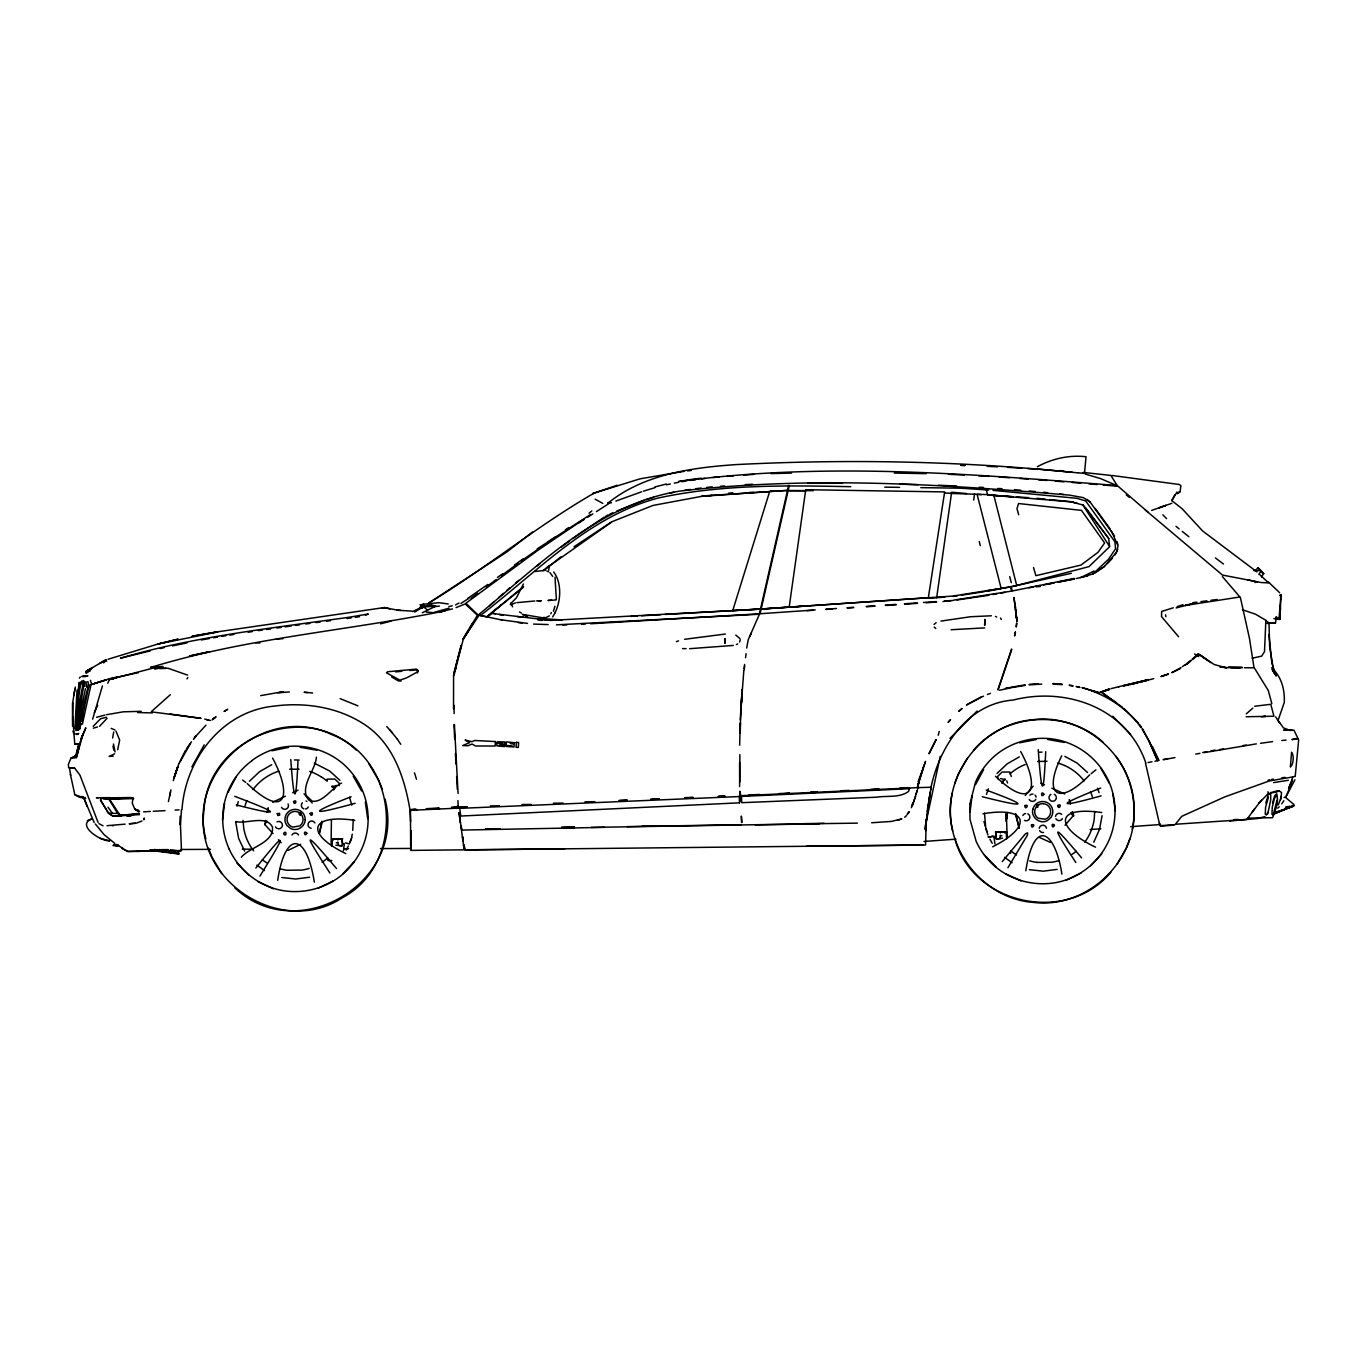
<?xml version="1.0" encoding="UTF-8"?>
<svg xmlns="http://www.w3.org/2000/svg" width="1367" height="1367" viewBox="0 0 1367 1367"><rect width="100%" height="100%" fill="white"/><g stroke="black" fill="none" stroke-linecap="round" stroke-linejoin="round"><path stroke-width="1.5" d="M739.598 762.325L739.615 786.555M367.723 818.662L365.314 802.07M739.855 754.669L739.837 781.89M463.806 844.601L463.857 849.847L410.766 850.394L411.04 830.658M997.79 778.729L997.807 776.268L1002.079 772.065L1009.769 771.996L1011.324 776.559M1273.514 669.727L1269.653 646.916L1269.02 622.959L1265.791 620.481M98.082 822.456L79.969 775.174L74.707 768.203L68.623 767.605L68.35 764.426L71.033 758.002L75.288 756.156L74.365 757.421L75.698 755.455L78.91 744.229L74.758 744.058L72.707 716.598M72.673 720.05L72.947 702.86M453.588 674.837L453.519 708.807M331.122 843.422L331.412 819.824M740.196 733.002L740.521 722.87M739.65 745.186L740.265 723.314M332.044 845.985L332.249 838.945L337.752 838.86L337.854 839.953M506.166 744.759L506.251 741.888L514.539 742.708L510.438 743.118M739.957 732.114L742.076 689.464L740.265 719.76M133.112 797.85L132.24 803.147L134.769 809.144L138.785 811.588L134.769 809.144L138.597 810.221M996.304 831.82L995.996 838.142L995.637 831.802M75.783 730.525L75.783 730.525C76.262 731.533 76.757 667.335 83.028 684.987M86.172 673.042L88.154 670.12L90.923 669.164L89.829 670.907L86.172 673.042L90.888 668.531M925.698 830.777L925.937 825.07M331.959 839.218L331.651 845.917L332.249 838.945M179.778 824.609L180.171 816.321M352.737 830.384L353.267 819.687M1286.057 796.5L1290.875 785.051L1292.652 776.969L1295.164 776.405M77.97 730.388L79.85 701.049L83.66 680.544M333.275 840.073L333.36 838.928M1094.711 811.417L1094.232 818.953A50.613 50.613 0 0 1 1090.2 832.93A51.16 51.16 0 0 1 1084.766 842.157M78.551 729.824C78.022 728.919 84.566 662.619 86.804 687.481M76.962 752.021L78.705 744.759M740.88 709.353L743.836 670.462M297.972 761.368C295.768 809.76 293.751 799.9 290.778 759.556M741.717 699.853L742.281 691.514M1045.704 751.662C1043.329 803.061 1041.398 792.159 1038.202 749.594M741.529 702.775L741.82 698.588M999.961 838.296L1000.166 835.391M1000.336 833.016L1000.422 831.922L1006.556 832.042M740.231 639.671L739.667 642.012M925.698 826.796L926.262 819.141M410.664 849.368L410.459 810.221M1280.025 619.285L1279.034 618.807L1280.964 594.628L1280.008 619.456L1273.924 618.585M78.363 747.1L78.466 746.04L77.748 749.065M328.131 858.989L327.995 860.561L331.839 860.527M79.576 729.243L82.379 703.646L85.42 688.712M926.228 821.174L930.978 787.682M744.229 669.762L744.639 665.746M81.832 721.673L84.139 702.467L88.718 684.354M759.437 614.227L556.472 624.839M88.24 689.002L81.798 719.367M1102.075 815.689L1099.495 829.444L1093.771 842.209M744.144 668.514L744.588 664.447M1295.267 775.858L1298.65 740.043L1297.779 738.778M1016.159 626.701L1016.552 623.267M1016.347 626.804L1016.758 623.335M77.013 690.198L74.895 728.594M930.722 790.075L931.012 787.546M745.562 657.698L746.074 653.682M548.714 570.227L549.278 566.023L612.331 521.562L652.999 505.431L702.023 496.289L769.638 491.573L732.712 610.639L760.53 609.067M972.091 795.628L970.04 812.34M927.134 811.4L930.261 791.869M789.169 607.273L805.727 489.711L944.648 491.915L928.347 597.721L761.111 609.033M936.651 597.738L951.654 492.223L966.503 493.521M973.68 500.066L974.568 493.76M952.372 792.911C940.513 844.191 981.198 898.922 1033.691 902.442C1085.945 908.816 1136.045 862.68 1134.114 810.084C1134.952 757.472 1083.877 712.395 1031.76 719.862C979.37 724.493 939.83 780.061 952.765 831.068M1132.269 829.188C1137.429 804.018 1131.295 776.969 1116.002 756.344M1280.691 799.798L1281.545 792.535L1279.409 791.117L1268.029 793.8L1258.751 803.318L1261.861 799.763M929.56 796.619L926.16 823.173L925.579 845.011L806.427 846.293M1277.017 800.191L1273.138 814.92L1271.959 814.185L1272.267 807.162L1274.522 798.277L1276.18 796.192M112.641 738.026L113.7 731.994M1275.531 623.01L1267.038 623.352L1275.36 623.13L1276.573 616.995M84.498 684.508C78.568 666.737 76.962 731.448 76.637 730.559L78.5 727.141M73.647 695.7L74.997 688.763M746.672 648.026L748.279 639.568L759.42 614.261M181.982 809.606C185.399 759.505 221.813 711.353 273.81 706.158C305.131 701.937 338.777 707.132 365.297 725.023C393.371 743.921 404.529 777.806 409.946 809.606L416.149 809.332M224.513 803.386L222.462 820.268M917.855 787.136L918.675 783.137M1014.536 635.689L1015.288 632.05M1014.741 635.723L1015.493 632.084M265.676 820.371L264.839 824.472L273.007 833.614M267.368 812.186L268.205 808.102M321.86 821.277L319.314 833.562L321.911 823.378M998.115 689.942L1011.717 649.428M144.099 819.277L144.219 818.013L143.825 819.807M917.821 786.64L918.504 783.428M168.431 801.558L170.926 789.887M924.605 829.12L940.257 756.31M76.535 728.474L77.406 724.493M169.679 795.833L170.55 791.869M454.1 675.161L456.407 665.763M788.639 485.473L759.42 613.8L590.732 623.762M789.306 485.456L760.086 613.749L815.245 609.938M1278.025 720.546L1284.262 702.484C1284.912 689.737 1281.511 676.46 1271.532 667.797M267.043 812.152L268.052 808.068M917.565 786.691L919.325 779.566M76.86 755.626L78.842 747.681M453.741 674.187L461.277 645.241M938.258 735.275L939.232 731.448M80.431 741.256L76.364 757.608L83.233 733.361L81.046 739.12L85.745 728.064L81.046 739.12M453.998 673.077L457.432 659.577M1279.444 619.234L1280.127 616.551M917.445 787.016L923.323 767.622M455.467 669.403L463.191 639.585L473.375 622.874M92.648 719.162L102.44 685.926M916.146 794.039L917.052 790.553M75.305 687.003L72.485 703.697L72.554 726.202M554.934 606.23L553.43 611.254M912.678 805.043L917.24 790.416M237.038 806.171L238.251 801.66M457.911 657.664L461.192 645.514M458.799 808.051L467.275 806.889L458.594 806.803M1025.814 870.762C1033.896 818.132 1054.897 829.444 1061.92 874.162M277.723 880.331C285.054 830.299 306.362 831.939 314.342 882.142M1115.284 810.904L1112.926 794.227M82.413 724.168L91.008 684.679L106.831 679.638M1275.531 619.354L1279.034 618.807L1280.178 615.03M1281.409 796.5L1278.248 804.992M919.068 781.138L923.511 767.639M1265.825 802.942L1268.063 795.748M1272.523 802.873L1274.762 795.679L1276.693 793.714C1279.016 801.66 1275.531 810.272 1272.574 817.722L1247.524 818.115M173.25 780.66L178.906 763.555M1145.495 763.128L1159.882 825.668L1174.834 824.711M175.284 774.32L177.744 766.767L173.917 778.062L176.48 770.373M1011.563 649.154L997.995 689.378M915.582 796.534L911.396 807.692M986.478 794.381L988.392 788.844M417.431 672.974L418.029 671.317L416.098 669.933L409.98 670.531M316.409 757.164C315.794 769.792 298.228 788.315 308.891 800.037C321.177 806.359 331.839 787.272 341.528 783.103M1061.749 755.797C1042.252 794.517 1058.297 807.436 1089.738 774.799M351.131 838.928L349.354 843.917L345.373 842.875M350.311 841.679L351.883 837.27M918.163 781.599L925.579 761.402L923.255 767.622M954.73 783.616L958.079 774.593L967.494 757.899M1129.894 838.501L1126.545 847.506L1117.129 864.2M458.235 806.359L451.554 807.231M1267.722 813.963L1270.695 800.003L1270.729 794.671L1269.413 793.697M176.582 770.202L177.642 767.468M78.978 729.67L81.268 723.758M911.686 806.017L912.985 802.685M79.508 729.192L79.85 728.321M554.763 613.151L555.122 612.245M422.523 608.11L424.112 604.18L438.875 602.693L448.273 603.975M179.282 762.974L185.536 750.295M917.479 789.186L919.017 787.597L930.602 787.272M1268.422 797.32L1265.569 807.248L1265.261 814.254L1266.423 814.988L1267.875 812.357M1117.745 549.397L1114.806 555.207M283.601 833.374C286.711 829.137 286.899 837.971 283.601 833.938M117.682 749.731L119.664 740.077L115.973 731.14M227.947 792.416L235.91 777.379M975.56 784.59L983.642 769.536M749.748 636.697L751.423 632.904M1292.362 779.856L1288.568 788.366L1292.447 779.839L1289.611 785.478M94.323 712.737L97.672 705.355M107.737 683.227L109.428 679.536L117.459 677.348M523.39 584.017L516.367 597.909L511.053 603.24L512.557 606.811M928.945 753.593L935.951 739.65M929.133 753.661L936.122 739.752M342.809 843.935L342.297 844.994L341.87 838.672L342.809 843.935L344.296 843.866L343.493 850.77M180.068 761.778L190.56 743.358M550.764 613.8L551.379 612.553M1174.612 495.076L1171.758 500.732L1177.021 491.966M337.564 842.345L336.316 842.909M1294.925 779.805L1285.971 796.79M346.159 850.052L348.397 845.951M191.893 766.87L204.213 744.844M1246.26 713.882L1252.804 708.174M1062.398 818.577L1061.732 819.499A3.657 3.657 0 0 1 1058.588 820.576L1057.494 820.217A3.657 3.657 0 0 1 1055.888 818.645M105.857 798.636L107.327 797.644M259.935 876.11C282.303 839.782 292.675 821.977 255.851 868.028M1007.923 867.686L1027.403 835.22L1027.608 832.845L1025.421 833.819L1002.284 861.586M187.006 678.869L187.826 677.519M333.77 789.938L334.881 788.11M1179.516 492.154L1177.295 493.675L1180.08 491.522L1180.917 485.678L1179.208 484.482L1112.003 475.477M468.556 629.726L462.832 639.448L477.408 615.304L465.429 604.111M354.275 861.552L342.827 873.855M91.521 819.055C75.749 825.241 101.397 841.85 109.941 840.842L100.252 838.381M465.583 635.45L479.133 615.201M469.462 628.239L472.743 622.993M1258.802 574.482L1260.972 571.098M264.668 824.643L266.941 821.123M79.969 727.176L77.594 730.388M186.442 748.928L188.219 746.194M271.828 750.791L288.574 747.39M1281.785 803.796L1283.852 800.72M75.698 755.455L74.365 757.421L75.219 756.207M107.104 718.29L99.518 726.338M907.893 813.758L909.14 811.964M1101.87 853.777L1090.473 865.977M1292.652 776.969L1269.191 781.001L1224.866 796.858L1181.754 816.321L1175.432 824.25L1246.789 819.431L1259.571 802.429M1251.694 812.801L1254.496 808.939M1261.451 577.028L1263.672 573.337M189.124 744.827L191.414 741.803M193.43 739.376L196.284 735.771M907.107 814.236L908.935 811.93M1296.343 738.949L1291.9 739.581L1297.915 738.368L1293.968 730.2L1284.826 729.722M934.088 624.429L936.139 622.668M79.406 678.135L80.328 676.99M1094.642 573.166L1104.502 566.416L1116.549 552.183L1118.052 545.877L1111.234 530.686M193.721 738.778L196.352 735.668M1025.199 795.491L1033.179 786.179M1065.03 825.309L1073.01 815.996L1072.087 811.93M194.968 737.172L205.956 725.176M1280.794 599.054L1280.383 594.799M948.151 722.186L950.39 719.691M948.322 722.306L950.543 719.811M1291.576 752.294L1290.363 766.904M1112.618 558.044L1107.304 563.631M249.392 781.275L259.576 771.672L271.708 764.7M419.618 607.768L423.309 603.684L424.163 605.615L414.833 612.057M997.004 773.449L1007.171 763.845L1019.321 756.874M739.872 795.389L739.889 791.51M78.739 733.31L76.723 734.557L78.022 734.199L74.502 733.84M1255.214 570.74L1257.999 567.766L1260.938 570.603L1253.761 570.569M93.161 726.39L100.56 718.769L106.336 717.248M973.458 750.346C1005.087 712.822 1066.943 708.926 1103.015 742.196M1111.166 871.753C1068.481 924.605 974.175 905.603 955.328 840.329M949.997 738.334L977.046 711.062M1157.644 760.513L1148.946 740.794L1142.043 728.987M103.584 662.892L106.318 660.176L106.626 661.132M549.38 615.868L545.689 617.73L543.69 617.337M1256.273 581.812L1255.06 582.53M489.454 605.854L493.965 601.736M151.378 711.609L170.328 694.692M958.728 711.25L961.821 708.533M958.865 711.404L961.941 708.704M904.646 817.261L906.629 815.518M498.647 597.584L503.415 593.398M506.576 590.612L509.754 587.827M1195.288 656.382L1198.227 653.802M1192.246 659.082L1197.731 654.383M1277.684 808.17L1279.239 806.838M71.084 757.967L76.33 757.66M1034.101 468.71L1057.887 470.966M1192.383 659.697L1198.739 654.417M515.855 582.82L518.913 580.326M523.646 586.546L491.505 612.912L495.315 613.732M542.921 570.74L549.346 565.477M589.04 513.24L591.808 510.968M1114.601 536.103L1090.2 502.15L1083.382 497.639L1069.729 495.162C940.206 483.952 808.734 475.989 679.228 491.18C598.319 504.44 539.025 565.22 478.245 614.996L480.432 615.475C536.582 572.602 587.366 517.119 657.681 498.152C721.058 484.26 786.264 485.405 850.787 486.686M480.432 615.475L486.772 616.859L501.364 604.966M486.772 616.859L523.014 587.502M544.408 570.159L560.88 556.83M1186.317 663.884L1190.879 660.244M1091.208 773.602L1095.907 769.86M1186.829 664.089L1190.999 660.791M487.353 616.995L491.898 613.407L550.525 620.413L760.496 609.067L664.909 614.466M536.479 566.331L539.76 563.768M140.613 851.402L127.849 851.47L122.159 848.377L127.849 851.47L145.09 850.94M532.481 532.019L507.02 551.858L428.367 603.274C484.636 569.219 535.351 527.286 592.219 494.222L592.748 494.427M1185.24 665.199L1189.529 661.901M212.124 719.999L214.978 717.829M561.154 547.193L569.509 540.99M572.841 538.495L604.214 517.085M471.051 598.233L477.767 593.244M486.139 587.024L496.187 579.557M501.211 575.815L517.973 563.375M521.323 560.88L540.153 547.757M487.711 584.478L467.736 598.438M514.624 564.947L523.151 558.813M114.623 753.798L109.155 756.412L113.205 756.156M74.331 757.215L72.007 757.711M1182.267 666.737L1184.967 664.823M497.366 577.489L502.595 573.815M547.962 542.015L554.934 537.128M212.756 719.11L215.935 716.889M611.459 502.714L607.802 503.261C643.43 474.417 690.608 467.839 734.933 464.66C849.146 458.782 963.94 461.089 1077.743 472.862M537.197 548.851L590.629 514.453M1179.875 491.864L1178.337 492.855M212.517 719.213L215.781 716.957M1019.492 742.828L1036.169 739.564M241.344 857.212C249.187 847.386 274.271 842.773 272.46 827.086C266.428 814.561 246.009 824.284 236.115 821.584M992.681 846.805C1034.084 825.736 1027.147 806.103 982.958 813.792M565.391 529.781L568.689 527.594M468.915 598.285L460.952 603.394M573.986 546.766L611.339 522.074M582.735 519.956L538.256 550.047L465.891 603.24L477.493 614.415M1104.502 566.416L1092.814 573.986L1080.511 577.609L1094.061 571.064L1092.814 573.986L1108.312 559.496L1115.575 548.799L1114.891 541.759L1085.723 500.988L1076.94 498.306L993.006 490.36M578.805 522.929L584.068 519.545M587.588 517.273L592.851 513.889M596.371 511.634L608.674 503.74M552.61 616.859C560.88 605 562.726 583.846 553.686 571.987M224.188 711.438L227.708 709.285L224.376 711.233M333.326 880.895L318.084 888.242M1180.917 667.694L1171.707 672.598M92.495 667.592L85.779 671.522L106.216 659.612L99.501 663.525M90.923 669.164L86.224 671.898L89.829 670.907M1081.075 872.983L1065.816 880.468M1180.49 668.48L1172.237 672.632M1157.353 760.633L1148.946 740.794M605.581 516.35L608.298 514.863M331.737 786.794L336.521 785.478M1279.854 595.397L1280.964 594.816M455.553 604.88L459.039 603.052M607.802 503.261L610.536 502.048M422.335 612.741L435.629 606.196L431.101 604.795L423.702 606.264L412.663 611.596M736.403 644.575L737.736 643.925M1171.878 503.295L1151.68 510.404M725.33 634.049L684.594 639.295M73.374 767.793L69.461 767.981L70.742 775.379M78.944 682.355L78.432 689.754M272.682 802.258L285.413 796.192M292.675 792.706L298.126 790.109M288.01 850.377L300.723 844.293M609.785 514.163L612.775 512.762M981.472 696.743L966.435 705.013L983.505 696.145M414.047 611.408L423.548 606.982L435.629 606.196M87.437 820.593L91.401 819.106M141.929 821.02L136.546 823.071L129.216 823.805L135.213 823.293M1037.297 466.762C1052.18 458.646 1069.097 454.818 1086.03 456.732L1084.509 473.392L1078.392 472.845M351.08 796.739C304.704 814.886 312.565 815.022 355.147 803.3M1100.674 788.041C1067.456 801.438 1045.67 811.178 1101.101 795.884M984.633 627.897L951.142 629.726M616.654 511.121L644.472 500.271M1290.875 806.957L1272.523 814.527L1285.732 809.093M464.797 604.077L456.1 607.58M365.433 615.372L368.304 613.988L349.747 617.149C272.922 628.085 195.122 636.202 120.416 658.211L150.25 650.897M676.426 641.67L678.528 640.85M101.124 662.585L104.473 661.269M987.367 694.504L990.443 693.342M1091.703 690.591L1098.624 692.727L1081.981 687.601L1099.222 692.727L1108.415 689.293M1021.115 880.878L1005.565 873.786M615.851 501.074L641.567 491.812M931.115 786.76C939.932 746.16 967.631 703.527 1013.22 700.041C1066.653 686.439 1127.228 708.26 1145.802 762.94M1099.222 692.727L1109.013 689.105M1264.953 816.595L1257.503 818.56L1229.736 820.969M1275.907 812.306L1292.892 806.445M1275.907 812.288L1292.96 806.427M617.183 485.234L592.68 493.555L640.064 478.826L683.876 471.376M897.47 820.388L901.844 818.901L891.301 821.43L871.599 822.763M1161.66 676.238L1168.495 673.982L1160.925 676.562L1166.974 674.615M108.078 659.253L157.889 644.045L217.883 631.879L192.064 636.253L213.218 632.46L384.4 607.546L398.463 610.365L396.994 610.178L412.202 611.169M1284.074 797.508L1285.732 796.995M1173.296 607.802L1161.642 611.459L1161.54 616.637L1178.61 636.783M1177.175 606.572L1182.985 604.744M646.215 499.656L653.546 497.349M643.379 491.18L654.947 487.677M452.426 608.896L438.226 612.313L445.027 610.878C347.286 630.888 246.419 637.859 150.524 667.523M449.042 608.195L433.92 612.399M93.383 728.167L97.467 726.954M988.905 837.219L992.886 836.091M96.561 717.316L104.798 715.112M1176.15 607.956L1192.81 603.565L1185.206 605.461L1239.579 597.037M109.428 679.536L153.548 667.985L168.124 668.275L187.638 675.127M380.658 623.83L390.911 621.148M1087.756 575.797L1076.461 578.514M448.82 606.623L452.187 605.752M654.861 486.942L666.413 484.038M1131.124 684.354L1137.293 682.799M1141.411 681.757L1153.748 678.647M1123.999 685.978L1148.092 680.014M1130.099 684.542L1148.297 680.014M1291.952 805.778L1294.241 805.231M106.455 714.719L123.184 711.831L141.143 711.318M1111.063 688.609L1119.317 686.627M1123.435 685.636L1148.16 679.689M1273.634 782.59L1288.363 780.301M410.117 810.358L458.577 808.119M1118.496 686.781L1148.365 679.621M1268.08 780.181L1269.977 779.72M1294.19 805.795L1290.909 806.581M160.281 648.539L164.296 647.582M1285.476 807.692L1288.603 807.06M515.427 602.932L511.548 604.299M117.852 845.712L113.649 845.148L118.673 845.524M113.649 845.148L114.52 844.96M1071.352 573.303L1011.153 586.733L1012.246 590.988L1074.377 578.412M1270.695 792.552L1277.889 791.151M999.567 690.25L1008.846 688.199M1006.112 688.37L1013.938 686.661M1252.138 658.211L1261.656 656.143L1264.509 651.649L1265.859 620.293L1255.521 614.193L1242.415 609.716M109.685 678.801L117.87 677.041M138.392 672.649L107.805 679.194L113.546 679.109M154.71 669.147L162.878 667.404L150.746 667.352L162.998 666.464M1005.446 688.455L1009.102 687.686M309.574 877.221L295.699 879.015L281.773 877.511M1057.187 869.378L1043.294 871.172L1029.385 869.685M172.515 645.89L186.937 642.917M1285.732 807.043L1289.987 806.222M666.532 484.772L670.394 483.986M674.256 483.183L678.117 482.397M670.052 493.06L673.726 492.308M1009.017 587.144L1016.723 585.572M1007.667 688.404L1013.716 687.174M1154.944 761.214L1158.72 760.462M1148.041 762.564L1151.988 761.778M1202.618 752.516L1206.771 751.713M1210.94 750.893L1215.092 750.073M1049.668 583.743L1053.752 582.94M1059.869 581.761L1074.752 578.873L1058.126 582.12M1029.043 587.793L1033.196 586.973M1043.585 584.956L1053.974 582.923M260.687 695.632L283.191 691.651M988.392 591.074L1001.208 588.647L977.115 494.427L981.301 494.649M940.992 621.079L970.69 616.722L991.383 615.799M1012.981 686.918L1025.25 684.867M1219.586 749.612L1223.448 748.911M988.888 595.277L956.968 599.993M992.903 594.542L996.919 593.808M1000.952 593.073L1004.967 592.338M1012.759 687.413L1025.079 685.414M201.342 639.944L209.476 638.509M213.56 637.791L217.626 637.056M1281.562 777.926L1284.946 777.327M1195.766 754.088L1199.97 753.371M1204.156 752.636L1256.358 743.87M1117.215 485.558C971.698 473.939 823.908 461.67 678.613 481.56L689.891 479.646M1166.649 759.044L1174.954 757.626M1163.761 759.608L1167.657 758.941M681.979 481.748L685.841 481.099M985.88 591.005L1010.503 586.887L1011.597 591.108L953.756 600.113M1271.669 779.395L1273.258 779.122M1243.064 745.562L1246.277 745.049M684.73 490.309L690.232 489.437M1010.503 586.887L952.816 596.08L761.163 609.033L810.17 605.769M1163.078 759.608L1167.23 758.941M221.693 636.39L225.76 635.74M229.827 635.108L233.894 634.476M248.145 632.237L252.229 631.605M953.158 596.456L957.293 595.824M961.445 595.192L984.24 591.706M355.335 617.32L359.521 616.705M516.846 602.642L534.753 601.002M401.078 681.022L398.361 680.886L391.611 676.921M258.329 630.648L262.447 630.067M266.565 629.486L270.7 628.905M276.886 628.034L281.004 627.453M285.122 626.872L291.308 626.001M295.443 625.42L299.561 624.839M1260.545 743.289L1272.643 741.615M733.293 645.429L689.617 648.693M689.703 480.449L695.513 479.663M381.889 607.871L385.579 607.768M1192.895 602.71L1196.911 602.181M1200.927 601.634L1206.958 600.831M1210.974 600.284L1216.989 599.481M305.747 623.984L309.865 623.42M316.067 622.6L320.203 622.053M326.388 621.233L330.524 620.669M347.03 618.482L351.165 617.935M689.703 479.663L701.083 478.177M525.441 617.013L527.542 616.739M695.735 488.72L701.254 488.019M687.55 470.914L691.224 470.453M707.798 495.862L711.951 495.35M728.577 493.248L732.729 492.735M87.146 681.706L88.103 681.843L88.855 687.772M511.514 604.573L510.25 604.641M953.038 600.455L942.957 601.497M1254.65 706.243L1270.78 704.313L1273.941 716.223L1246.157 716.752M1002.438 838.227L995.996 838.996L1000.815 838.535M701.305 478.86L705.167 478.399M535.044 571.474L545.638 570.261M433.612 606.743L439.422 606.094M139.366 813.348L113.171 816.253L108.489 813.194L100.492 800.225L100.85 797.952L131.232 797.542M1281.785 740.521L1286.005 740.077M706.756 487.421L712.275 486.84M462.046 830.077L604.522 827.343M1290.533 766.682C1293.609 764.785 1294.173 754.516 1291.576 752.551M116.212 844.738L117.716 844.584M127.353 816.116L131.386 815.706M277.552 692.761L289.394 691.958M395.729 671.898L401.847 671.3M279.432 692.556L283.225 692.198M107.036 825.685L125.115 824.147M289.684 769.194L299.083 769.245M1037.621 761.504L1047.019 761.265M712.908 477.51L719.042 477.015M727.227 476.348L733.378 475.853M743.614 475.015L754.037 474.4M929.475 598.302L944.853 597.106M926.125 602.796L936.651 601.993M1029.334 684.32L1038.202 683.654M1261.297 716.838L1265.654 716.462L1264.065 716.086M1029.163 684.884L1041.757 684.115M1036.083 586.785L1040.287 586.477M1274.454 791.493L1279.409 791.117M126.926 815.843L130.924 815.569M924.041 841.457L955.994 839.167M987.948 836.877L996.458 836.262M1090.182 829.547L1100.828 828.795M1130.646 826.659L1160.48 824.523M134.017 814.442L121.509 815.313L117.767 813.468L108.489 813.194L100.697 800.156L100.85 797.952L108.762 799.097L133.676 798.653M720.529 486.276L724.664 485.986M825.856 609.204L836.467 608.486M847.062 607.751L853.435 607.307M866.165 606.435L874.658 605.837M885.252 605.12L895.863 604.385M904.356 603.787L917.086 602.915M923.443 602.471L936.173 601.6M944.665 601.019L951.022 600.574M1036.118 585.862L1040.355 585.572M806.957 610.69L813.331 610.263M826.112 609.426L832.486 608.998M847.386 608.007L853.777 607.597M866.541 606.743L875.051 606.179M885.696 605.478L896.325 604.778M904.851 604.214L917.616 603.36M74.997 744.349L78.722 743.973M701.972 496.016L787.426 490.411L770.51 491.334M551.619 600.233L547.945 600.472L556.164 599.959L556.335 599.036L555.019 577.284M139.468 814.612L113.171 816.253L108.489 813.194M412.526 810.187L416.679 809.93M136.785 851.385L143.313 850.975M412.287 810.101L415.927 809.879M426.196 808.7L438.875 807.965M630.922 616.38L637.295 616.021M641.533 615.782L660.654 614.706M143.638 811.844L150.336 811.451M411.963 809.537L415.773 809.332M427.051 809.298L439.303 808.598M455.621 807.658L451.537 807.88L457.398 807.504M433.527 808.854L439.49 808.512M749.338 492.479L753.576 492.257M153.258 811.28L165.014 810.648M175.113 810.067L179.06 809.845M1173.757 825.087L1160.856 826.181L1159.37 823.019M581.573 624.172L585.486 623.967M1038.937 752.26L1042.047 752.106M748.996 795.355L759.642 794.876M778.797 793.988L789.442 793.492M810.716 792.501L817.107 792.211M840.517 791.134L849.027 790.741M870.301 789.75L878.827 789.357M900.101 788.383L908.611 787.99M749.15 794.962L759.779 794.466M778.917 793.595L789.562 793.116M810.819 792.142L817.21 791.852M840.602 790.775L849.095 790.382M870.369 789.408L878.878 789.032M900.135 788.058L908.645 787.665M740.675 795.714L917.035 787.665M562.708 625.044L566.912 624.856M159.905 668.634L166.073 668.36M490.394 805.898L499.331 805.812M521.921 804.548L531.182 804.428M553.464 803.198L563.033 803.061M584.991 801.848L594.901 801.694M618.875 800.43L627.368 800.071M650.709 799.097L659.202 798.738M684.679 797.679L693.172 797.337M718.632 796.278L725.006 796.004M620.379 800.584L626.752 800.327M652.264 799.268L658.638 799.012M686.268 797.867L692.659 797.61M718.171 796.551L724.544 796.295M342.707 838.808L331.668 839.253L342.451 838.894M745.34 484.584L752.687 484.294M276.459 638.987L282.781 638.731M103.209 798.926L132.565 797.867M132.394 798.02L109.326 798.858L119.664 814.766M421.925 604.641L420.045 604.71L423.326 607.102M770.27 491.368L774.081 491.266M770.92 473.597L791.493 473.067M536.513 600.882L540.905 600.762M538.256 600.848L541.349 600.779M85.831 676.323L81.849 676.443L85.848 676.545M137.623 712.532L152.369 712.908M500.219 828.846L485.388 829.103L500.117 828.812M561.666 827.736L574.379 827.513L561.598 827.736M818.525 823.669L857.365 823.139M627.145 826.608L741.017 824.711M803.095 823.669L824.079 823.31M591.108 827.411L819.294 823.686M755.25 824.882L818.525 823.823M118.604 816.184L121.492 816.15M807.777 483.303L842.482 483.269M561.666 827.086L574.413 826.932M642.387 826.129L657.271 825.958M1234.111 819.551L1238.331 819.499M150.114 849.796L168.466 849.591M923.221 845.028L465.463 849.881L463.891 845.25M464.831 849.83L564.656 848.856M109.821 797.644L96.391 797.747L98.356 797.73M161.648 850.889L181.486 850.547L180.478 825.48L181.452 809.725M87.727 675.862L83.66 675.879L87.693 675.947M83.319 797.251L79.679 797.286L85.13 798.243M788.041 490.873L805.744 490.787M552.097 620.088L560.504 620.037M180.734 849.488L210.484 849.351M242.352 849.197L252.963 849.163M344.33 848.753L348.585 848.719M380.453 848.582L410.203 848.446M159.016 850.906L163.784 850.872M1230.881 667.797L1240.245 667.779M159.973 850.906L151.498 850.906M155.975 850.923L142.886 850.975L150.199 850.975M1242.33 667.779L1228.643 667.574M1242.005 667.113L1228.42 667.011M788.195 490.463L813.297 490.668M1244.38 667.745L1254.035 667.831L1249.472 638.423L1240.279 597.071M884.722 487.148L899.571 487.353M920.777 487.643L961.086 488.19L988.751 490.07M995.723 832.059L1006.505 832.195L995.466 831.973M682.594 648.59L686.097 648.642M81.747 680.988L82.669 684.713M1001.943 835.938L1000.678 835.408M894.257 473.067L926.211 473.648M1292.123 730.371L1283.869 730.081M995.466 837.1L993.98 837.065L994.937 843.935M273.383 888.772L257.97 881.612M899.623 484.191L917.992 484.653M1052.966 684.098L1062.296 684.645M1101.665 812.528C1052.043 805.505 1056.742 828.812 1095.514 847.147M354.822 820.371C310.497 813.604 303.97 833.374 345.8 853.589M1053.017 683.568L1062.176 684.166M512.232 745.904L505.961 745.442L506.337 746.485L514.026 746.946L514.163 744.109L510.318 743.58M294.452 759.932L299.117 760.069M950.629 493.453L986.889 494.581M533.591 624.087L548.15 624.565M960.898 465.31L964.965 465.463M960.728 465.327L964.709 465.463M948.459 474.315L964.384 475.015M400.753 610.417L396.994 610.178M426.094 612.074L432.45 612.536M938.411 485.217L956.797 486.037M944.648 492.991L951.654 493.299M987.264 466.335L997.38 466.83M1284.057 730.046L1290.089 730.337L1283.476 727.91L1275.582 716.906M112.299 825.719L113.256 825.753M978.669 475.801L988.888 476.365M1007.479 467.326L1021.645 468.197M1027.711 468.573L1033.794 468.932M1036.784 862.406L1051.821 862.252A50.613 50.613 0 0 0 1058.998 860.561M979.353 487.182L983.488 487.455M997.961 488.446L1002.079 488.72M1012.263 496.563L993.843 495.332L1016.723 585.52L1088.986 566.622L1109.696 546.646L1082.596 504.543M1016.347 496.853L1028.616 497.673M1228.096 667.762L1219.877 666.857L1226.541 667.814L1214.238 664.55L1199.286 654.485L1210.872 662.602M542.374 618.567L561.991 619.935M255.749 642.763L259.901 643.054M999.157 476.998L1009.529 477.749M1019.919 478.501L1028.206 479.099M1038.595 479.851L1046.883 480.449M339.101 845.609L342.314 845.848L335.872 845.199M986.205 489.335L987.64 494.905L1012.827 496.819M1059.579 470.556L1063.526 470.863M151.737 711.899L200.932 718.307M1055.358 481.133L1063.816 481.816M1072.275 482.483L1080.733 483.166M312.65 692.966L304.106 692.283L307.541 692.539M1115.352 486.037L1103.169 485.029M1088.901 483.85L1097.052 484.533M987.64 494.905L1071.318 501.86L1077.401 503.381M1014.502 489.659L1020.722 490.223M1029.026 490.975L1035.246 491.522M1043.551 492.274L1047.703 492.65M1062.074 471.359L1072.275 472.281M1083.16 472.418L1110.893 475.426L1116.856 485.029M1036.887 498.306L1045.379 499.16M1049.617 499.587L1072.975 501.928M537.88 620.037L542.118 620.464M1000.524 778.524L1005.326 779.737M1114.994 485.422L1117.335 486.088M526.944 615.936L522.314 614.398M527.457 623.403L501.091 619.781M1047.669 739.444L1064.483 742.486M300.056 747.271L316.819 750.193M1059.715 494.017L1063.731 494.478M517.034 616.534L523.305 617.252M537.966 618.961L550.525 620.413M112.914 845.507L117.032 846.036M150.028 850.308L178.906 854.05M84.207 798.003L85.728 798.431L74.86 794.774L70.315 774.081M151.532 850.189L178.889 853.384M151.891 850.035L178.889 853.692M546.065 618.362L522.741 614.449M151.737 849.71L178.889 853.504M169.935 714.001L200.607 718.307M153.582 849.744L178.701 853.059L156.077 849.744M154.334 849.573L178.872 853.213L154.317 849.522M1069.541 685.465L1073.095 685.995M739.427 795.679L740.333 800.942M170.328 849.676L180.649 851.299M111.171 728.372L114.913 729.978M1069.182 685.089L1072.565 685.67M103.038 825.771L98.971 823.669M502.407 620.105L478.484 615.099M384.4 607.546L389.988 608.981M499.126 614.552L502.953 615.372M204.777 719.145L208.655 719.982M1076.564 686.644L1079.964 687.413L1076.154 686.405M206.537 719.64L210.433 720.512M982.275 796.722C1025.096 807.555 1032.956 807.248 986.222 790.075M236.337 804.941C289.291 818.457 274.015 811.212 234.714 796.346M137.691 810.99L139.605 811.417M1247.917 579.83L1257.537 582.154M1085.261 474.059L1100.623 478.604L1117.112 485.712M83.455 680.561L84.976 686.285M1285.39 797.32L1293.746 804.394M1071.318 501.86L1083.33 505.141L1108.705 538.495L1109.526 546.082M353.216 776.148L361.623 791.015M546.92 571.133L548.611 571.731M314.342 763.179L329.567 770.937L339.939 780.335M91.674 684.201L90.41 680.322M595.141 499.177L602.813 503.398M340.161 698.64L357.932 705.85M122.927 848.292L116.4 844.498M303.901 808.854L303.354 808.632A3.657 3.657 0 0 1 302.38 802.805M1091.567 690.745C1108.842 697.29 1124.921 707.747 1136.797 722.015M1064.893 756.395L1077.162 763.111L1087.551 772.509M1040.851 783.171L1044.508 784.829M1051.855 788.161L1064.705 793.971M1039.381 837.407L1050.386 842.397M735.805 635.074L739.872 638.509M306.088 801.062L306.874 801.387M995.466 616.449L996.68 617.013M1275.616 617.132L1279.034 618.807M94.152 822.524L84.327 799.08L81.815 796.431L84.805 797.918M79.047 797.029L74.86 794.774M740.641 795.338L740.128 791.373M521.391 613.014L519.46 611.955M1194.57 653.973L1198.124 656.126M1259.622 569.697C1260.545 570.5 1266.543 577.472 1257.999 567.766M1261.399 571.662L1259.229 569.441L1263.86 573.85M74.023 767.776L74.707 768.203M1012.11 862.731L1004.489 857.314M264.497 870.557L256.876 865.14M935.746 628.478L934.174 627.026M1223.448 564.007L1215.4 557.924M1116.531 702.826L1101.204 692.146L1109.782 689.31L1101.221 692.078L1122.649 707.44M114.828 843.405L104.114 834.656L95.331 823.976M1199.355 654.451L1207.693 660.483M1196.057 654.622L1198.756 656.604M423.548 606.982L427.649 610.058M1100.948 768.322L1109.218 783.188M242.574 780.027L245.752 782.471M995.466 776.251C1030.906 810.392 1041.859 790.502 1020.705 751.577M247.256 783.616C286.301 820.713 292.521 795.167 272.597 758.07M1172.442 501.125L1182.096 508.712L1202.635 530.977L1256.957 571.919M356.121 750.022C304.311 699.819 207.494 738.214 203.991 810.238C193.926 881.612 281.875 937.523 342.16 897.863C405.896 864.149 399.335 760.103 331.873 734.643C267.146 702.911 186.801 769.365 205.87 838.894M234.714 887.73C297.34 947.314 407.076 882.433 384.964 798.858M1148.143 512.266L1117.386 485.661M1182.25 531.421L1188.88 536.718M1175.979 526.312L1179.106 528.858M1126.288 494.905L1129.296 497.417M1145.375 510.045L1222.457 575.063L1261.194 582.53L1268.491 582.889L1259.844 574.67M1124.135 708.704L1138.489 723.126M1087.107 499.365L1090.2 502.15M248.589 874.948L236.781 862.833M996.15 867.071L984.377 854.956M1268.32 581.915L1279.615 592.697M307.148 796.278L311.454 800.515M1112.806 716.257L1130.629 734.438M549.927 572.619L552.729 576.464M1162.856 514.778L1166.547 518.64M1222.388 576.549L1239.339 596.337M389.492 729.67L397.438 739.222M386.724 726.543L392.329 732.763M304.038 793.8L312.206 802.959M278.458 839.714L281.192 842.755M336.504 868.558C296.673 821.14 308.549 839.851 329.874 872.983M1081.605 857.878C1051.223 821.738 1050.625 823.788 1075.829 862.509M1267.892 791.766L1268.901 794.466M464.541 849.608L464.336 848.514M1095.138 508.421L1110.124 528.858M1158.806 760.24L1142.556 728.714M1085.996 508.268L1108.705 538.495M107.993 807.231L112.436 813.314M1139.497 724.527L1141.53 727.329M1137.959 723.382L1141.035 727.586M1279.973 723.468L1277.547 719.879M117.767 813.468L108.762 799.097M1070.839 812.699L1073.18 816.184M397.387 739.257L400.77 744.28M369.107 764.17L378.864 780.66L382.401 789.596M221.727 873.581L211.97 857.092L208.433 848.155M1002.233 781.121L1003.361 782.932M1055.905 795.919L1055.221 794.996A3.657 3.657 0 0 0 1054.299 794.33M298.484 834.998L297.801 834.075A3.657 3.657 0 0 0 291.957 835.066M275.502 826.813L276.185 827.736A3.657 3.657 0 0 0 277.108 828.402M1272.25 669.574L1274.42 673.077M1273.343 671.385L1276.18 676.101L1271.857 663.234L1268.952 634.459M1272.318 669.693L1275.223 674.495M1000.49 618.021L1001.362 619.507M989.913 839.218L992.237 843.285M244.642 851.111L238.644 838.467L235.62 821.652M1254.633 668.378L1268.286 690.506L1271.84 703.612M83.917 798.311L87.095 806.359M1152.347 746.348L1158.515 760.052M229.246 849.163C220.77 830.64 220.531 808.666 228.614 789.972A73.391 73.391 0 0 1 240.831 770.749A72.622 72.622 0 0 1 252.058 760.633M1006.693 780.779L1007.564 783.001M1097.445 788.281L1099.102 792.655M987.914 834.998L983.967 821.567M349.542 797.371L351.78 805.095M414.457 772.833L416.474 779.224M1018.688 514.727L1016.963 508.644L1018.552 503.534L1081.468 510.369L1104.621 542.955L1098.009 552.336L1080.921 565.101L1035.844 575.678L1033.555 567.544M1069.455 799.678L1070.549 803.728M1072.719 811.844L1073.813 815.894M1015.391 814.083L1019.201 828.282L1015.937 814.014M1009.717 576.669L1011.307 582.684M979.25 541.486L980.293 545.604M112.931 746.16L113.888 750.261M1069.302 799.712L1070.224 803.779M1117.129 541.708L1117.745 544.562M113.461 744.007L115.05 751.953M88.599 684.474L88.94 686.166M1165.538 614.825L1165.88 616.671M1015.561 607.546L1013.887 597.499L1017.099 621.455M459.124 812.596L463.96 848.531M461.26 826.061L461.721 829.273M458.936 812.63L460.406 822.968M73.664 733.549L73.288 730.832L73.459 732.148M459.927 816.389L460.354 819.636M461.038 826.112L461.448 829.171M462.747 836.775L463.276 840.688M459.671 816.099L460.149 819.585M985.59 826.266L984.496 813.075M462.422 836.792L462.986 840.944M463.55 845.096L464.097 849.249M1014.946 603.684L1016.963 621.609M1015.989 614.073L1016.501 618.226L1015.442 608.998M1010.452 851.846L1010.623 853.418M327.311 780.711L327.14 779.156L334.83 779.053L339.204 783.171L339.272 785.632M1279.82 609.272L1280.247 613.253M1280.144 606.247L1280.401 609.204M338.076 842.328L338.35 845.233M243.053 820.337L243.685 827.855A50.613 50.613 0 0 0 248.008 841.747A51.16 51.16 0 0 0 253.63 850.855M1004.813 831.888L1004.916 833.05M1006.215 832.161L1006.659 838.86M741.512 816.509L741.905 822.473M410.613 821.464L410.015 810.597M741.222 816.202L741.563 822.456M454.938 734.711L458.082 793.424M455.399 753.439L455.963 764.033M456.646 776.541L457.33 789.323M457.928 800.618L458.184 805.983M454.459 724.544L455.143 738.744M454.015 724.63L454.63 738.812M1007.137 836.348L1006.351 812.75L1006.488 818.525M1007.052 812.476L1007.24 818.662M1005.924 815.091L1006.078 821.413M740.487 795.748L740.589 800.891M454.015 705.372L454.152 713.557M1043.226 803.642A8.031 8.031 0 0 0 1036.921 806.034L1036.152 807.008A8.031 8.031 0 0 0 1037.997 818.184L1045.242 819.243A8.031 8.031 0 0 0 1050.574 810.306L1050.283 809.093A8.031 8.031 0 0 0 1043.226 803.659M1043.482 832.469A3.657 3.657 0 0 1 1042.338 832.486L1041.244 832.144A3.657 3.657 0 0 1 1039.638 830.555M1039.262 828.334A3.657 3.657 0 0 1 1039.603 827.24L1040.27 826.3A3.657 3.657 0 0 1 1046.49 828.248M1055.512 816.407A3.657 3.657 0 0 1 1061.681 814.339M1024.549 820.422A3.657 3.657 0 0 0 1029.795 817.671L1029.778 816.526A3.657 3.657 0 0 0 1027.796 813.861M1022.892 815.518A3.657 3.657 0 0 1 1025.558 813.536M1035.742 799.37A3.657 3.657 0 0 1 1034.17 800.977L1033.076 801.352A3.657 3.657 0 0 1 1029.231 799.439M1029.864 795.184A3.657 3.657 0 0 1 1033.008 794.124M1035.024 795.133A3.657 3.657 0 0 1 1036.083 797.132M1056.281 796.995A3.657 3.657 0 0 1 1052.129 801.233L1051.035 800.891A3.657 3.657 0 0 1 1050.967 794.364M986.871 831.734A45.162 45.162 0 0 1 986.137 828.932M1090.49 791.818A50.613 50.613 0 0 1 1092.404 796.893M1064.756 765.537A51.16 51.16 0 0 1 1084.134 780.899M1025.165 764.546A50.613 50.613 0 0 0 1015.613 769.536A51.16 51.16 0 0 0 1009.974 773.876M1057.819 763.042A50.613 50.613 0 0 1 1064.603 765.537M1001.755 783.206A51.16 51.16 0 0 1 1005.001 778.951M1016.518 854.956A51.16 51.16 0 0 1 1010.794 850.718M1036.955 862.406A50.613 50.613 0 0 1 1029.744 860.868M1076.239 851.18A51.16 51.16 0 0 1 1071.95 854.375M229.126 849.061A73.391 73.391 0 0 0 241.754 868.011A72.622 72.622 0 0 0 253.288 878.195A73.391 73.391 0 0 0 266.531 885.679C294.606 898.204 329.943 890.31 350.003 867.003A73.391 73.391 0 0 0 362.221 847.779C370.303 829.086 370.081 807.111 361.606 788.588A73.391 73.391 0 0 0 348.995 769.621C328.439 746.741 292.948 739.581 265.13 752.687A73.391 73.391 0 0 0 252.058 760.445M277.04 821.875A3.657 3.657 0 0 1 281.978 823.43A3.657 3.657 0 0 1 280.44 828.368L279.346 828.727A3.657 3.657 0 0 1 278.202 828.744M311.146 828.248A3.657 3.657 0 0 1 308.071 825.241L308.071 824.096A3.657 3.657 0 0 1 314.923 822.934M308.259 806.991A3.657 3.657 0 0 1 305.593 808.974M288.044 803.95A3.657 3.657 0 0 1 286.489 808.888L285.395 809.264A3.657 3.657 0 0 1 281.551 807.35M352.242 834.143A45.162 45.162 0 0 1 351.661 836.98M245.052 805.778A50.613 50.613 0 0 1 246.846 800.652M252.998 789.596A51.16 51.16 0 0 1 272.033 773.842A50.613 50.613 0 0 1 278.765 771.193M309.728 771.415A50.613 50.613 0 0 1 321.091 776.798M321.245 776.798A51.16 51.16 0 0 1 326.969 781.035M332.044 786.008A51.16 51.16 0 0 1 334.317 788.742M327.772 857.878A51.16 51.16 0 0 1 322.134 862.218M309.181 868.421A50.613 50.613 0 0 1 302.022 870.096L286.985 870.249A50.613 50.613 0 0 1 279.945 868.728M266.702 862.799A51.16 51.16 0 0 1 262.361 859.706M522.091 623.079A265.676 252.417 -0.2 0 1 518.144 622.583M306.84 833.135C304.756 838.381 302.808 829 306.84 833.135M310.087 813.621C312.172 819.038 314.068 809.554 310.087 813.621M511.053 603.24L511.053 604.197L511.053 603.24M1054.453 825.309C1052.351 830.555 1050.437 821.191 1054.453 825.309M1057.699 805.795C1058.793 810.819 1062.689 803.078 1058.058 805.18L1057.699 805.795M984.838 619.507L984.667 625.249L984.838 619.507M724.937 638.799L724.835 643.293L724.937 638.799M969.852 804.206L970.006 819.414L976.141 841.337A73.391 73.391 0 0 0 988.751 860.304C1009.307 883.185 1044.781 890.344 1072.617 877.238A73.391 73.391 0 0 0 1085.688 869.48A72.622 72.622 0 0 0 1096.898 859.177A73.391 73.391 0 0 0 1109.115 839.953C1117.198 821.259 1116.976 799.285 1108.5 780.762A73.391 73.391 0 0 0 1095.89 761.795A72.622 72.622 0 0 0 1084.458 751.73A73.391 73.391 0 0 0 1071.215 744.246C1043.124 731.721 1007.804 739.615 987.726 762.94A73.391 73.391 0 0 0 975.508 782.146L969.852 804.206M516.282 742.384L516.06 747.322L518.332 747.39L518.589 742.486L516.282 742.384M417.858 670.394L417.26 672.034L406.409 677.964L399.916 680.117L386.417 672.803L387.681 671.744L416.405 669.095L417.858 670.394M495.452 741.563L495.144 746.023L475.494 745.989L472.076 744.024L467.958 745.733L462.627 745.562L469.616 742.623L465.122 740.043L471.854 741.683L474.725 740.487L495.452 741.563M1032.786 809.367C1030.855 817.312 1039.997 824.677 1047.361 820.593L1050.933 817.517A10.15 10.133 0 0 0 1046.814 802.378A10.15 10.133 0 0 0 1032.786 809.367M293.529 801.643C294.913 807.213 297.989 798.14 293.529 801.643M305.217 819.704C304.995 826.796 297.066 831.802 290.59 828.522L286.933 825.514A10.15 10.133 0 0 1 290.744 810.289A10.15 10.133 0 0 1 304.926 816.988L305.217 819.704M1038.544 805.59L1037.16 804.753L1038.544 805.59M1043.927 794.227C1040.971 799.165 1040.68 789.562 1043.927 794.227M287.429 817.073L287.138 818.303A8.031 8.031 0 0 0 292.641 827.12L299.851 825.907A8.031 8.031 0 0 0 301.492 814.664L300.672 813.758A8.031 8.031 0 0 0 294.315 811.468A8.031 8.031 0 0 0 287.412 817.073M277.279 813.621L277.757 815.518L279.671 815.176L279.569 813.331L277.279 813.621M504.884 745.476L504.543 746.621L496.87 745.835L496.836 743.46L502.971 743.272L496.905 742.794L497.349 741.82L504.731 741.905L504.919 744.28L499.109 745.442L504.884 745.476M1025.011 805.573C1024.567 811.383 1030.325 803.608 1025.011 805.573M909.516 788.691L908.559 791.425C899.64 798.123 886.841 795.491 876.401 797.217L741.717 802.685L741.495 796.414L909.516 788.691M1031.436 825.002C1031.282 830.658 1036.75 822.746 1031.436 825.002M300.45 812.459L299.219 813.963L300.45 812.459M300.774 813.724L300.074 815.022L300.774 813.724M1165.761 505.431L1159.182 507.806L1165.761 505.431M106.558 679.741L91.418 684.423L106.558 679.741M175.66 639.722L157.889 644.045L178.206 639.158L175.66 639.722M198.728 654.007L189.517 656.006L209.937 651.615L198.728 654.007M739.496 802.822L460.799 816.031L459.739 808.358L739.291 796.551L739.496 802.822M1036.87 806.017L1037.587 807.299L1036.87 806.017"/></g></svg>
